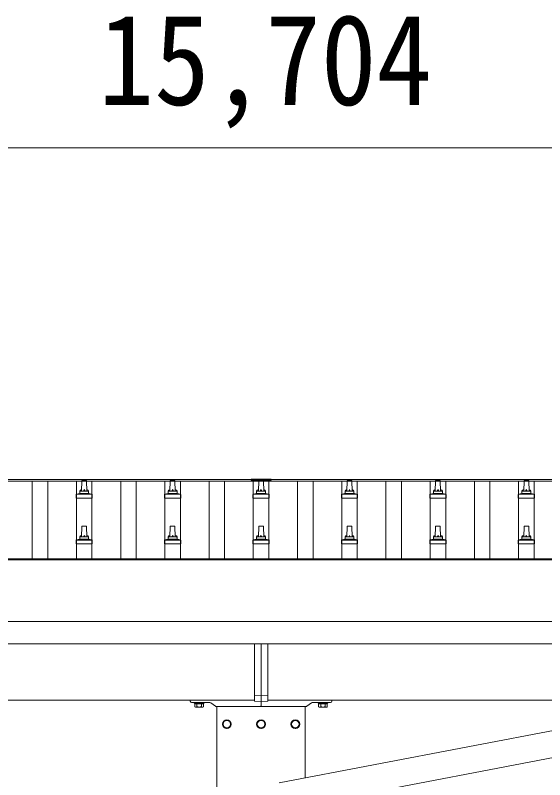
# Model space of a CAD drawing. Units: millimetres at full size, sheet at 1:70; details may follow other scales. Extents: x -19675 to 19675, y -13580 to 13580.
# Drawn here: x -10230 to -9032, y 1990 to 3718 of the extents above; entities that cross this region are included whole.
import ezdxf
from ezdxf.enums import TextEntityAlignment as Align

# ---------------------------------------------------------------- set-up
doc = ezdxf.new("R2010")
doc.units = ezdxf.units.MM
doc.header["$LTSCALE"] = 70
for name, color, linetype, lineweight in [('0-2_TEXT1', 4, 'Continuous', 9), ('0-5_ELV2', 5, 'Continuous', 5), ('0-8_TABLE1', 6, 'Continuous', 9), ('0-9_DIM1', 7, 'Continuous', 9)]:
    doc.layers.add(name, color=color, linetype=linetype, lineweight=lineweight)
doc.styles.add('ＭＳ ゴシック', font='')
doc.styles.get('ＭＳ ゴシック').set_extended_font_data('MS Gothic')

msp = doc.modelspace()

# ---------------------------------------------------------------- linework, layer by layer
at = {"layer": '0-2_TEXT1'}
for p, q in [((-17496.82, 2668.62), (-9696.32, 2668.62)), ((-17496.82, 2665.03), (-1850.82, 2665.03)), ((-9696.32, 2669.62), (-9696.32, 2666.77)), ((-9651.32, 2669.62), (-9696.32, 2669.62)), ((-9651.32, 2667.77), (-9696.32, 2667.77)), ((-9651.32, 2666.77), (-9696.32, 2666.77)), ((-9651.32, 2669.62), (-9651.32, 2666.77)), ((-9651.32, 2668.62), (-1850.82, 2668.62)), ((-11451.32, 2489.01), (-7896.32, 2489.01)), ((-11451.32, 2487.12), (-7896.32, 2487.12)), ((-11451.32, 2347.23), (-7896.32, 2347.23)), ((-11451.32, 2297.41), (-7896.32, 2297.41)), ((-9688.82, 2179.85), (-9688.82, 2296.39)), ((-9658.82, 2179.85), (-9658.82, 2296.39)), ((-9658.82, 2179.85), (-9673.82, 2180.5)), ((-9658.82, 2167.16), (-9658.82, 2179.85)), ((-9688.82, 2169.5), (-11458.82, 2169.5)), ((-9833.82, 2169.5), (-9833.82, 2167.5)), ((-9830.82, 2164.5), (-9791.19, 2164.5)), ((-9823.63, 2161.1), (-9804, 2161.1)), ((-9823.63, 2161.1), (-9823.63, 2154.86)), ((-9822.42, 2162.9), (-9822.42, 2161.1)), ((-9818.72, 2161.1), (-9818.72, 2154.86)), ((-9808.91, 2161.1), (-9808.91, 2154.86)), ((-9805.22, 2161.1), (-9805.22, 2162.9)), ((-9804, 2161.1), (-9804, 2154.86)), ((-9787.77, 2163.44), (-9777.09, 2156.04)), ((-9688.82, 2167.16), (-9673.82, 2166.5)), ((-9673.82, 2166.5), (-9673.82, 2156.5)), ((-8654.7, 2169.5), (-9658.82, 2169.5)), ((-9559.86, 2163.44), (-9570.55, 2156.04)), ((-9516.82, 2164.5), (-9556.44, 2164.5)), ((-9543.63, 2161.1), (-9524, 2161.1)), ((-9543.63, 2161.1), (-9543.63, 2154.86)), ((-9542.42, 2162.9), (-9542.42, 2161.1)), ((-9538.72, 2161.1), (-9538.72, 2154.86)), ((-9528.91, 2161.1), (-9528.91, 2154.86)), ((-9525.22, 2161.1), (-9525.22, 2162.9)), ((-9524, 2161.1), (-9524, 2154.86)), ((-9513.82, 2169.5), (-9513.82, 2167.5)), ((-9822.32, 2154.1), (-9823.63, 2154.86)), ((-9822.32, 2154.1), (-9805.32, 2154.1)), ((-9805.32, 2154.1), (-9804, 2154.86)), ((-9775.38, 2155.5), (-9674.82, 2155.5)), ((-9773.82, -688.5), (-9773.82, 2155.5)), ((-9572.25, 2155.5), (-9672.82, 2155.5)), ((-9573.82, 2155.5), (-9573.82, 1994.1)), ((-9542.32, 2154.1), (-9543.63, 2154.86)), ((-9542.32, 2154.1), (-9525.32, 2154.1)), ((-9525.32, 2154.1), (-9524, 2154.86)), ((-9742.72, 2115.75), (-9742.82, 2115.75)), ((-9742.72, 2115.25), (-9742.82, 2115.25)), ((-9665.22, 2115.75), (-9665.32, 2115.75)), ((-9665.22, 2115.25), (-9665.32, 2115.25)), ((-9604.91, 2115.75), (-9604.81, 2115.75)), ((-9604.91, 2115.25), (-9604.81, 2115.25))]:
    msp.add_line(p, q, dxfattribs=at)
for points in [[(-9688.82, 2167.16), (-9688.82, 2179.85), (-9673.82, 2180.5), (-9673.82, 2296.39)], [(-9658.82, 2167.16), (-9673.82, 2166.5), (-9673.82, 2180.5)], [(-9824.82, 2164.5), (-9824.82, 2162.9), (-9802.82, 2162.9), (-9802.82, 2164.5)], [(-9544.82, 2164.5), (-9544.82, 2162.9), (-9522.82, 2162.9), (-9522.82, 2164.5)]]:
    msp.add_lwpolyline(points, dxfattribs=at)
for points in [[(-9751.32, 2125.32), (-9759.82, 2120.41), (-9759.82, 2110.6), (-9751.32, 2105.69), (-9742.82, 2110.6), (-9742.82, 2120.41)], [(-9673.82, 2125.32), (-9682.32, 2120.41), (-9682.32, 2110.6), (-9673.82, 2105.69), (-9665.32, 2110.6), (-9665.32, 2120.41)], [(-9596.32, 2125.32), (-9587.82, 2120.41), (-9587.82, 2110.6), (-9596.32, 2105.69), (-9604.82, 2110.6), (-9604.82, 2120.41)]]:
    msp.add_lwpolyline(points, close=True, dxfattribs=at)
for centre, radius in [((-9751.32, 2115.5), 10), ((-9751.32, 2115.5), 8.5), ((-9673.82, 2115.5), 10), ((-9673.82, 2115.5), 8.5), ((-9596.32, 2115.5), 10), ((-9596.32, 2115.5), 8.5)]:
    msp.add_circle(centre, radius, dxfattribs=at)
for centre, radius, start, end in [((-9830.82, 2167.5), 3, 180, 270), ((-9791.19, 2158.5), 6, 55.30485, 90), ((-9556.44, 2158.5), 6, 90, 124.69515), ((-9516.82, 2167.5), 3, 270, 0), ((-9821.18, 2158.45), 4.34, 235.61575, 304.38425), ((-9813.82, 2170.35), 16.24, 252.41205, 287.58795), ((-9806.45, 2158.45), 4.34, 235.61575, 304.38425), ((-9775.38, 2158.5), 3, 235.30485, 270), ((-9674.82, 2156.5), 1, 270, 0), ((-9672.82, 2156.5), 1, 180, 270), ((-9572.25, 2158.5), 3, 270, 304.69515), ((-9541.18, 2158.45), 4.34, 235.61575, 304.38425), ((-9533.82, 2170.35), 16.24, 252.41205, 287.58795), ((-9526.45, 2158.45), 4.34, 235.61575, 304.38425), ((-9751.32, 2115.5), 8.6, 171.25399, 188.74601), ((-9751.32, 2115.5), 8.6, 111.25399, 128.74601), ((-9751.32, 2115.5), 8.6, 231.25399, 248.74601), ((-9751.32, 2115.5), 8.6, 51.25399, 68.74601), ((-9751.32, 2115.5), 8.6, 291.25399, 308.74601), ((-9751.32, 2115.5), 8.6, 1.66581, 8.74601), ((-9751.32, 2115.5), 8.6, 351.25399, 358.33419), ((-9673.82, 2115.5), 8.6, 171.25399, 188.74601), ((-9673.82, 2115.5), 8.6, 111.25399, 128.74601), ((-9673.82, 2115.5), 8.6, 231.25399, 248.74601), ((-9673.82, 2115.5), 8.6, 51.25399, 68.74601), ((-9673.82, 2115.5), 8.6, 291.25399, 308.74601), ((-9673.82, 2115.5), 8.6, 1.66581, 8.74601), ((-9673.82, 2115.5), 8.6, 351.25399, 358.33419), ((-9596.32, 2115.5), 8.6, 171.25399, 178.33419), ((-9596.32, 2115.5), 8.6, 181.66581, 188.74601), ((-9596.32, 2115.5), 8.6, 111.25399, 128.74601), ((-9596.32, 2115.5), 8.6, 231.25399, 248.74601), ((-9596.32, 2115.5), 8.6, 51.25399, 68.74601), ((-9596.32, 2115.5), 8.6, 291.25399, 308.74601), ((-9596.32, 2115.5), 8.6, 351.25399, 8.74601)]:
    msp.add_arc(centre, radius, start, end, dxfattribs=at)
at = {"layer": '0-5_ELV2', "color": 4, "lineweight": 9}
for p, q in [((-10191.32, 2489.01), (-10191.32, 2665.03)), ((-10156.32, 2489.01), (-10156.32, 2665.03)), ((-10091.32, 2489.01), (-10091.32, 2665.03)), ((-10056.32, 2489.01), (-10056.32, 2665.03)), ((-9991.32, 2489.01), (-9991.32, 2665.03)), ((-9956.32, 2489.01), (-9956.32, 2665.03)), ((-9891.32, 2489.01), (-9891.32, 2665.03)), ((-9856.32, 2489.01), (-9856.32, 2665.03)), ((-9791.32, 2489.01), (-9791.32, 2665.03)), ((-9756.32, 2489.01), (-9756.32, 2665.03)), ((-9691.32, 2489.97), (-9691.32, 2665.03)), ((-9656.32, 2489.97), (-9656.32, 2665.03)), ((-9591.32, 2489.01), (-9591.32, 2665.03)), ((-9556.32, 2489.01), (-9556.32, 2665.03)), ((-9491.32, 2489.01), (-9491.32, 2665.03)), ((-9456.32, 2489.01), (-9456.32, 2665.03)), ((-9391.32, 2489.01), (-9391.32, 2665.03)), ((-9356.32, 2489.01), (-9356.32, 2665.03)), ((-9291.32, 2489.01), (-9291.32, 2665.03)), ((-9256.32, 2489.01), (-9256.32, 2665.03)), ((-9191.32, 2489.01), (-9191.32, 2665.03)), ((-9156.32, 2489.01), (-9156.32, 2665.03)), ((-9091.32, 2489.97), (-9091.32, 2665.03)), ((-9056.32, 2489.97), (-9056.32, 2665.03))]:
    msp.add_line(p, q, dxfattribs=at)
at = {"layer": '0-5_ELV2'}
for p, q in [((-10079.82, 2642.1), (-10079.09, 2665.62)), ((-10078.09, 2666.6), (-10069.54, 2666.6)), ((-10068.54, 2665.62), (-10067.82, 2642.1)), ((-9879.82, 2642.1), (-9879.09, 2665.62)), ((-9878.09, 2666.6), (-9869.54, 2666.6)), ((-9868.54, 2665.62), (-9867.82, 2642.1)), ((-9679.82, 2642.1), (-9679.09, 2665.62)), ((-9678.09, 2666.6), (-9669.54, 2666.6)), ((-9668.54, 2665.62), (-9667.82, 2642.1)), ((-9479.09, 2665.62), (-9479.82, 2642.1)), ((-9469.54, 2666.6), (-9478.09, 2666.6)), ((-9467.82, 2642.1), (-9468.54, 2665.62)), ((-9279.09, 2665.62), (-9279.82, 2642.1)), ((-9269.54, 2666.6), (-9278.09, 2666.6)), ((-9267.82, 2642.1), (-9268.54, 2665.62)), ((-9079.09, 2665.62), (-9079.82, 2642.1)), ((-9069.54, 2666.6), (-9078.09, 2666.6)), ((-9067.82, 2642.1), (-9068.54, 2665.62)), ((-10092.07, 2626.6), (-10092.07, 2634.31)), ((-10091.68, 2635.1), (-10055.95, 2635.1)), ((-10091.3, 2635.28), (-10084.58, 2636.91)), ((-10084.2, 2637.1), (-10063.43, 2637.1)), ((-10083.82, 2637.89), (-10083.82, 2642.1)), ((-10082.82, 2642.1), (-10064.82, 2642.1)), ((-10063.82, 2637.89), (-10063.82, 2642.1)), ((-10056.33, 2635.28), (-10063.05, 2636.91)), ((-10055.57, 2626.6), (-10055.57, 2634.31)), ((-9892.07, 2626.6), (-9892.07, 2634.31)), ((-9891.68, 2635.1), (-9855.95, 2635.1)), ((-9891.3, 2635.28), (-9884.58, 2636.91)), ((-9884.2, 2637.1), (-9863.43, 2637.1)), ((-9883.82, 2637.89), (-9883.82, 2642.1)), ((-9882.82, 2642.1), (-9864.82, 2642.1)), ((-9863.82, 2637.89), (-9863.82, 2642.1)), ((-9856.33, 2635.28), (-9863.05, 2636.91)), ((-9855.57, 2626.6), (-9855.57, 2634.31)), ((-9692.07, 2626.6), (-9692.07, 2634.31)), ((-9691.68, 2635.1), (-9655.95, 2635.1)), ((-9691.3, 2635.28), (-9684.58, 2636.91)), ((-9684.2, 2637.1), (-9663.43, 2637.1)), ((-9683.82, 2637.89), (-9683.82, 2642.1)), ((-9682.82, 2642.1), (-9664.82, 2642.1)), ((-9663.82, 2637.89), (-9663.82, 2642.1)), ((-9656.33, 2635.28), (-9663.05, 2636.91)), ((-9655.57, 2626.6), (-9655.57, 2634.31)), ((-9492.07, 2626.6), (-9492.07, 2634.31)), ((-9455.95, 2635.1), (-9491.68, 2635.1)), ((-9491.3, 2635.28), (-9484.58, 2636.91)), ((-9463.43, 2637.1), (-9484.2, 2637.1)), ((-9483.82, 2637.89), (-9483.82, 2642.1)), ((-9464.82, 2642.1), (-9482.82, 2642.1)), ((-9463.82, 2637.89), (-9463.82, 2642.1)), ((-9456.33, 2635.28), (-9463.05, 2636.91)), ((-9455.57, 2626.6), (-9455.57, 2634.31)), ((-9292.07, 2626.6), (-9292.07, 2634.31)), ((-9255.95, 2635.1), (-9291.68, 2635.1)), ((-9291.3, 2635.28), (-9284.58, 2636.91)), ((-9263.43, 2637.1), (-9284.2, 2637.1)), ((-9283.82, 2637.89), (-9283.82, 2642.1)), ((-9264.82, 2642.1), (-9282.82, 2642.1)), ((-9263.82, 2637.89), (-9263.82, 2642.1)), ((-9256.33, 2635.28), (-9263.05, 2636.91)), ((-9255.57, 2626.6), (-9255.57, 2634.31)), ((-9092.07, 2626.6), (-9092.07, 2634.31)), ((-9055.95, 2635.1), (-9091.68, 2635.1)), ((-9091.3, 2635.28), (-9084.58, 2636.91)), ((-9063.43, 2637.1), (-9084.2, 2637.1)), ((-9083.82, 2637.89), (-9083.82, 2642.1)), ((-9064.82, 2642.1), (-9082.82, 2642.1)), ((-9063.82, 2637.89), (-9063.82, 2642.1)), ((-9056.33, 2635.28), (-9063.05, 2636.91)), ((-9055.57, 2626.6), (-9055.57, 2634.31)), ((-10055.57, 2626.6), (-10092.07, 2626.6)), ((-9855.57, 2626.6), (-9892.07, 2626.6)), ((-9655.57, 2626.6), (-9692.07, 2626.6)), ((-9492.07, 2626.6), (-9455.57, 2626.6)), ((-9292.07, 2626.6), (-9255.57, 2626.6)), ((-9092.07, 2626.6), (-9055.57, 2626.6)), ((-10079.82, 2538.77), (-10079.09, 2562.29)), ((-10078.09, 2563.27), (-10069.54, 2563.27)), ((-10068.54, 2562.29), (-10067.82, 2538.77)), ((-9879.82, 2538.77), (-9879.09, 2562.29)), ((-9878.09, 2563.27), (-9869.54, 2563.27)), ((-9868.54, 2562.29), (-9867.82, 2538.77)), ((-9679.82, 2538.77), (-9679.09, 2562.29)), ((-9678.09, 2563.27), (-9669.54, 2563.27)), ((-9668.54, 2562.29), (-9667.82, 2538.77)), ((-9479.09, 2562.29), (-9479.82, 2538.77)), ((-9469.54, 2563.27), (-9478.09, 2563.27)), ((-9467.82, 2538.77), (-9468.54, 2562.29)), ((-9279.09, 2562.29), (-9279.82, 2538.77)), ((-9269.54, 2563.27), (-9278.09, 2563.27)), ((-9267.82, 2538.77), (-9268.54, 2562.29)), ((-9079.09, 2562.29), (-9079.82, 2538.77)), ((-9069.54, 2563.27), (-9078.09, 2563.27)), ((-9067.82, 2538.77), (-9068.54, 2562.29)), ((-10092.07, 2523.27), (-10092.07, 2530.98)), ((-10055.57, 2523.27), (-10092.07, 2523.27)), ((-10091.68, 2531.77), (-10055.95, 2531.77)), ((-10091.3, 2531.95), (-10084.58, 2533.58)), ((-10084.2, 2533.77), (-10063.43, 2533.77)), ((-10083.82, 2534.55), (-10083.82, 2538.77)), ((-10082.82, 2538.77), (-10064.82, 2538.77)), ((-10063.82, 2534.55), (-10063.82, 2538.77)), ((-10056.33, 2531.95), (-10063.05, 2533.58)), ((-10055.57, 2523.27), (-10055.57, 2530.98)), ((-9892.07, 2523.27), (-9892.07, 2530.98)), ((-9855.57, 2523.27), (-9892.07, 2523.27)), ((-9891.68, 2531.77), (-9855.95, 2531.77)), ((-9891.3, 2531.95), (-9884.58, 2533.58)), ((-9884.2, 2533.77), (-9863.43, 2533.77)), ((-9883.82, 2534.55), (-9883.82, 2538.77)), ((-9882.82, 2538.77), (-9864.82, 2538.77)), ((-9863.82, 2534.55), (-9863.82, 2538.77)), ((-9856.33, 2531.95), (-9863.05, 2533.58)), ((-9855.57, 2523.27), (-9855.57, 2530.98)), ((-9692.07, 2523.27), (-9692.07, 2530.98)), ((-9655.57, 2523.27), (-9692.07, 2523.27)), ((-9691.68, 2531.77), (-9655.95, 2531.77)), ((-9691.3, 2531.95), (-9684.58, 2533.58)), ((-9684.2, 2533.77), (-9663.43, 2533.77)), ((-9683.82, 2534.55), (-9683.82, 2538.77)), ((-9682.82, 2538.77), (-9664.82, 2538.77)), ((-9663.82, 2534.55), (-9663.82, 2538.77)), ((-9656.33, 2531.95), (-9663.05, 2533.58)), ((-9655.57, 2523.27), (-9655.57, 2530.98)), ((-9492.07, 2523.27), (-9492.07, 2530.98)), ((-9492.07, 2523.27), (-9455.57, 2523.27)), ((-9455.95, 2531.77), (-9491.68, 2531.77)), ((-9491.3, 2531.95), (-9484.58, 2533.58)), ((-9463.43, 2533.77), (-9484.2, 2533.77)), ((-9483.82, 2534.55), (-9483.82, 2538.77)), ((-9464.82, 2538.77), (-9482.82, 2538.77)), ((-9463.82, 2534.55), (-9463.82, 2538.77)), ((-9456.33, 2531.95), (-9463.05, 2533.58)), ((-9455.57, 2523.27), (-9455.57, 2530.98)), ((-9292.07, 2523.27), (-9292.07, 2530.98)), ((-9292.07, 2523.27), (-9255.57, 2523.27)), ((-9255.95, 2531.77), (-9291.68, 2531.77)), ((-9291.3, 2531.95), (-9284.58, 2533.58)), ((-9263.43, 2533.77), (-9284.2, 2533.77)), ((-9283.82, 2534.55), (-9283.82, 2538.77)), ((-9264.82, 2538.77), (-9282.82, 2538.77)), ((-9263.82, 2534.55), (-9263.82, 2538.77)), ((-9256.33, 2531.95), (-9263.05, 2533.58)), ((-9255.57, 2523.27), (-9255.57, 2530.98)), ((-9092.07, 2523.27), (-9092.07, 2530.98)), ((-9092.07, 2523.27), (-9055.57, 2523.27)), ((-9055.95, 2531.77), (-9091.68, 2531.77)), ((-9091.3, 2531.95), (-9084.58, 2533.58)), ((-9063.43, 2533.77), (-9084.2, 2533.77)), ((-9083.82, 2534.55), (-9083.82, 2538.77)), ((-9064.82, 2538.77), (-9082.82, 2538.77)), ((-9063.82, 2534.55), (-9063.82, 2538.77)), ((-9056.33, 2531.95), (-9063.05, 2533.58)), ((-9055.57, 2523.27), (-9055.57, 2530.98))]:
    msp.add_line(p, q, dxfattribs=at)
for centre, radius, start, end in [((-10078.09, 2665.6), 1, 90, 178.60509), ((-10069.54, 2665.6), 1, 1.39491, 90), ((-9878.09, 2665.6), 1, 90, 178.60509), ((-9869.54, 2665.6), 1, 1.39491, 90), ((-9678.09, 2665.6), 1, 90, 178.60509), ((-9669.54, 2665.6), 1, 1.39491, 90), ((-9478.09, 2665.6), 1, 90, 178.60509), ((-9469.54, 2665.6), 1, 1.39491, 90), ((-9278.09, 2665.6), 1, 90, 178.60509), ((-9269.54, 2665.6), 1, 1.39491, 90), ((-9078.09, 2665.6), 1, 90, 178.60509), ((-9069.54, 2665.6), 1, 1.39491, 90), ((-10079.73, 2641.47), 4.13, 90, 171.17633), ((-10070.48, 2642.1), 4.83, 133.60282, 180), ((-10077.15, 2642.1), 4.83, 0, 46.39718), ((-10067.9, 2641.47), 4.13, 8.82367, 90), ((-9879.73, 2641.47), 4.13, 90, 171.17633), ((-9870.48, 2642.1), 4.83, 133.60282, 180), ((-9877.15, 2642.1), 4.83, 0, 46.39718), ((-9867.9, 2641.47), 4.13, 8.82367, 90), ((-9679.73, 2641.47), 4.13, 90, 171.17633), ((-9670.48, 2642.1), 4.83, 133.60282, 180), ((-9677.15, 2642.1), 4.83, 0, 46.39718), ((-9667.9, 2641.47), 4.13, 8.82367, 90), ((-9479.73, 2641.47), 4.13, 90, 171.17633), ((-9470.48, 2642.1), 4.83, 133.60282, 180), ((-9477.15, 2642.1), 4.83, 0, 46.39718), ((-9467.9, 2641.47), 4.13, 8.82367, 90), ((-9279.73, 2641.47), 4.13, 90, 171.17633), ((-9270.48, 2642.1), 4.83, 133.60282, 180), ((-9277.15, 2642.1), 4.83, 0, 46.39718), ((-9267.9, 2641.47), 4.13, 8.82367, 90), ((-9079.73, 2641.47), 4.13, 90, 171.17633), ((-9070.48, 2642.1), 4.83, 133.60282, 180), ((-9077.15, 2642.1), 4.83, 0, 46.39718), ((-9067.9, 2641.47), 4.13, 8.82367, 90), ((-10091.07, 2634.31), 1, 103.62699, 180), ((-10084.82, 2637.89), 1, 283.62699, 0), ((-10082.82, 2641.1), 1, 90, 180), ((-10064.82, 2641.1), 1, 0, 90), ((-10062.82, 2637.89), 1, 180, 256.37301), ((-10056.57, 2634.31), 1, 0, 76.37301), ((-9891.07, 2634.31), 1, 103.62699, 180), ((-9884.82, 2637.89), 1, 283.62699, 0), ((-9882.82, 2641.1), 1, 90, 180), ((-9864.82, 2641.1), 1, 0, 90), ((-9862.82, 2637.89), 1, 180, 256.37301), ((-9856.57, 2634.31), 1, 0, 76.37301), ((-9691.07, 2634.31), 1, 103.62699, 180), ((-9684.82, 2637.89), 1, 283.62699, 0), ((-9682.82, 2641.1), 1, 90, 180), ((-9664.82, 2641.1), 1, 0, 90), ((-9662.82, 2637.89), 1, 180, 256.37301), ((-9656.57, 2634.31), 1, 0, 76.37301), ((-9491.07, 2634.31), 1, 103.62699, 180), ((-9484.82, 2637.89), 1, 283.62699, 0), ((-9482.82, 2641.1), 1, 90, 180), ((-9464.82, 2641.1), 1, 0, 90), ((-9462.82, 2637.89), 1, 180, 256.37301), ((-9456.57, 2634.31), 1, 0, 76.37301), ((-9291.07, 2634.31), 1, 103.62699, 180), ((-9284.82, 2637.89), 1, 283.62699, 0), ((-9282.82, 2641.1), 1, 90, 180), ((-9264.82, 2641.1), 1, 0, 90), ((-9262.82, 2637.89), 1, 180, 256.37301), ((-9256.57, 2634.31), 1, 0, 76.37301), ((-9091.07, 2634.31), 1, 103.62699, 180), ((-9084.82, 2637.89), 1, 283.62699, 0), ((-9082.82, 2641.1), 1, 90, 180), ((-9064.82, 2641.1), 1, 0, 90), ((-9062.82, 2637.89), 1, 180, 256.37301), ((-9056.57, 2634.31), 1, 0, 76.37301), ((-10078.09, 2562.27), 1, 90, 178.60509), ((-10069.54, 2562.27), 1, 1.39491, 90), ((-9878.09, 2562.27), 1, 90, 178.60509), ((-9869.54, 2562.27), 1, 1.39491, 90), ((-9678.09, 2562.27), 1, 90, 178.60509), ((-9669.54, 2562.27), 1, 1.39491, 90), ((-9478.09, 2562.27), 1, 90, 178.60509), ((-9469.54, 2562.27), 1, 1.39491, 90), ((-9278.09, 2562.27), 1, 90, 178.60509), ((-9269.54, 2562.27), 1, 1.39491, 90), ((-9078.09, 2562.27), 1, 90, 178.60509), ((-9069.54, 2562.27), 1, 1.39491, 90), ((-10079.73, 2538.13), 4.13, 90, 171.17633), ((-10070.48, 2538.77), 4.83, 133.60282, 180), ((-10077.15, 2538.77), 4.83, 0, 46.39718), ((-10067.9, 2538.13), 4.13, 8.82367, 90), ((-9879.73, 2538.13), 4.13, 90, 171.17633), ((-9870.48, 2538.77), 4.83, 133.60282, 180), ((-9877.15, 2538.77), 4.83, 0, 46.39718), ((-9867.9, 2538.13), 4.13, 8.82367, 90), ((-9679.73, 2538.13), 4.13, 90, 171.17633), ((-9670.48, 2538.77), 4.83, 133.60282, 180), ((-9677.15, 2538.77), 4.83, 0, 46.39718), ((-9667.9, 2538.13), 4.13, 8.82367, 90), ((-9479.73, 2538.13), 4.13, 90, 171.17633), ((-9470.48, 2538.77), 4.83, 133.60282, 180), ((-9477.15, 2538.77), 4.83, 0, 46.39718), ((-9467.9, 2538.13), 4.13, 8.82367, 90), ((-9279.73, 2538.13), 4.13, 90, 171.17633), ((-9270.48, 2538.77), 4.83, 133.60282, 180), ((-9277.15, 2538.77), 4.83, 0, 46.39718), ((-9267.9, 2538.13), 4.13, 8.82367, 90), ((-9079.73, 2538.13), 4.13, 90, 171.17633), ((-9070.48, 2538.77), 4.83, 133.60282, 180), ((-9077.15, 2538.77), 4.83, 0, 46.39718), ((-9067.9, 2538.13), 4.13, 8.82367, 90), ((-10091.07, 2530.98), 1, 103.62699, 180), ((-10084.82, 2534.55), 1, 283.62699, 0), ((-10082.82, 2537.77), 1, 90, 180), ((-10064.82, 2537.77), 1, 0, 90), ((-10062.82, 2534.55), 1, 180, 256.37301), ((-10056.57, 2530.98), 1, 0, 76.37301), ((-9891.07, 2530.98), 1, 103.62699, 180), ((-9884.82, 2534.55), 1, 283.62699, 0), ((-9882.82, 2537.77), 1, 90, 180), ((-9864.82, 2537.77), 1, 0, 90), ((-9862.82, 2534.55), 1, 180, 256.37301), ((-9856.57, 2530.98), 1, 0, 76.37301), ((-9691.07, 2530.98), 1, 103.62699, 180), ((-9684.82, 2534.55), 1, 283.62699, 0), ((-9682.82, 2537.77), 1, 90, 180), ((-9664.82, 2537.77), 1, 0, 90), ((-9662.82, 2534.55), 1, 180, 256.37301), ((-9656.57, 2530.98), 1, 0, 76.37301), ((-9491.07, 2530.98), 1, 103.62699, 180), ((-9484.82, 2534.55), 1, 283.62699, 0), ((-9482.82, 2537.77), 1, 90, 180), ((-9464.82, 2537.77), 1, 0, 90), ((-9462.82, 2534.55), 1, 180, 256.37301), ((-9456.57, 2530.98), 1, 0, 76.37301), ((-9291.07, 2530.98), 1, 103.62699, 180), ((-9284.82, 2534.55), 1, 283.62699, 0), ((-9282.82, 2537.77), 1, 90, 180), ((-9264.82, 2537.77), 1, 0, 90), ((-9262.82, 2534.55), 1, 180, 256.37301), ((-9256.57, 2530.98), 1, 0, 76.37301), ((-9091.07, 2530.98), 1, 103.62699, 180), ((-9084.82, 2534.55), 1, 283.62699, 0), ((-9082.82, 2537.77), 1, 90, 180), ((-9064.82, 2537.77), 1, 0, 90), ((-9062.82, 2534.55), 1, 180, 256.37301), ((-9056.57, 2530.98), 1, 0, 76.37301)]:
    msp.add_arc(centre, radius, start, end, dxfattribs=at)
at = {"layer": '0-8_TABLE1'}
msp.add_line((-1821.82, 3418.62), (-17525.82, 3418.62), dxfattribs=at)
at = {"layer": '0-9_DIM1'}
for p, q in [((-8012.41, 2291.92), (-9633.06, 1982.8)), ((-8001.99, 2232.83), (-9622.64, 1923.7))]:
    msp.add_line(p, q, dxfattribs=at)

# ---------------------------------------------------------------- texts
at = {"layer": '0-8_TABLE1', "color": 7, "style": 'ＭＳ ゴシック', "width": 0.9}
msp.add_text('15,704', height=205.3, dxfattribs=at).set_placement((-10041.32, 3453.62), align=Align.BOTTOM_LEFT)

doc.saveas('drawing.dxf')
